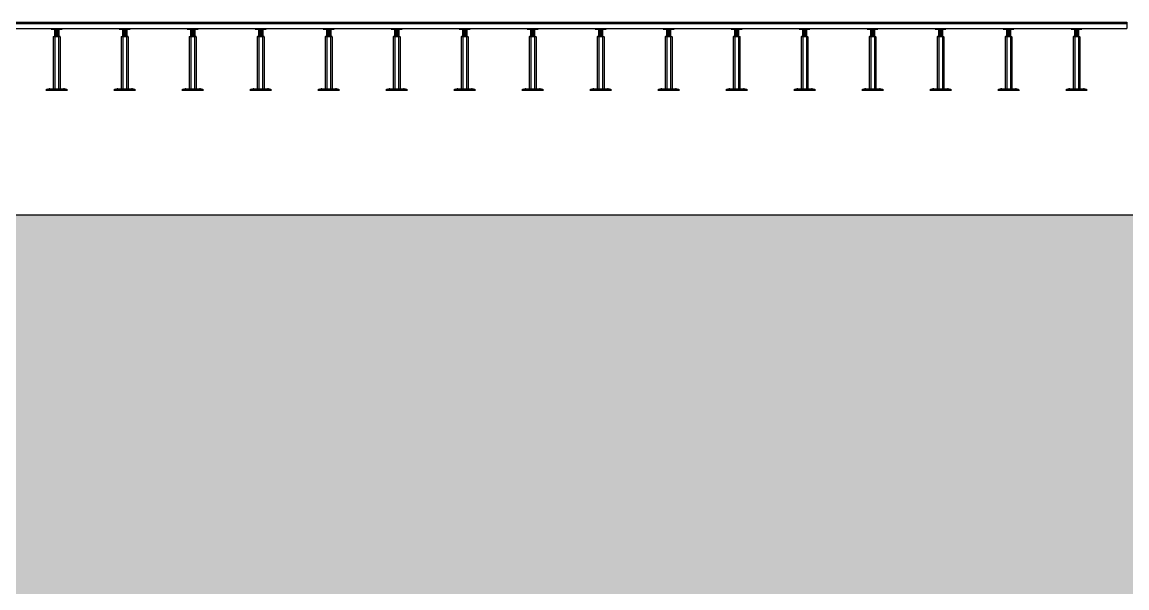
# Model space of a CAD drawing. Header units: millimetres. Extents: x 19868 to 801382, y -4805 to 85279.
# Drawn here: x 761326 to 765388, y 32849 to 34929 of the extents above; entities that cross this region are included whole.
import ezdxf

# ---------------------------------------------------------------- set-up
doc = ezdxf.new("R2010")
doc.units = ezdxf.units.MM
doc.header["$LTSCALE"] = 250
for name, color, linetype in [('A-ELE-4', 4, 'Continuous'), ('A-ELE-8', 8, 'Continuous'), ('A-버림CONC', 4, 'Continuous'), ('GES', 7, 'Continuous'), ('악세스 350', 7, 'Continuous'), ('지반', 254, 'Continuous')]:
    doc.layers.add(name, color=color, linetype=linetype)

# ---------------------------------------------------------------- blocks, each defined once
blk = doc.blocks.new('*U159')
at = {"layer": 'A-ELE-4'}
blk.add_line((-11, 0), (12389, 0), dxfattribs=at)
at = {"layer": 'A-ELE-8'}
for p, q in [((12389, 0), (12389, -23)), ((-11, -5), (12389, -5)), ((-11, -23), (12389, -23))]:
    blk.add_line(p, q, dxfattribs=at)
blk = doc.blocks.new('*U161')
at = {"layer": 'GES', "color": 8}
for p, q in [((8418.8, 224.5, 0), (8418.8, 227, 0)), ((8418.8, 227, 0), (8458.8, 227, 0)), ((8418.8, 224.5, 0), (8458.8, 224.5, 0)), ((8431.3, 224.5, 0), (8431.3, 214.7, 0)), ((8431.3, 221.1, 0), (8431.3, 197.2, 0)), ((8431.3, 219.1, 0), (8446.4, 219.1, 0)), ((8431.3, 219.1, 0), (8446.4, 219.1, 0)), ((8431.3, 214.1, 0), (8446.4, 214.1, 0)), ((8431.3, 214.1, 0), (8446.4, 214.1, 0)), ((8431.3, 209.1, 0), (8446.4, 209.1, 0)), ((8431.3, 209.1, 0), (8446.4, 209.1, 0)), ((8431.3, 204.1, 0), (8446.4, 204.1, 0)), ((8431.3, 204.1, 0), (8446.4, 204.1, 0)), ((8446.4, 224.5, 0), (8446.4, 214.7, 0)), ((8446.4, 221.1, 0), (8446.4, 197.2, 0)), ((8458.8, 224.5, 0), (8458.8, 227, 0)), ((8668.8, 224.5, 0), (8668.8, 227, 0)), ((8668.8, 227, 0), (8708.8, 227, 0)), ((8668.8, 224.5, 0), (8708.8, 224.5, 0)), ((8681.3, 224.5, 0), (8681.3, 214.7, 0)), ((8681.3, 221.1, 0), (8681.3, 197.2, 0)), ((8681.3, 219.1, 0), (8696.4, 219.1, 0)), ((8681.3, 219.1, 0), (8696.4, 219.1, 0)), ((8681.3, 214.1, 0), (8696.4, 214.1, 0)), ((8681.3, 214.1, 0), (8696.4, 214.1, 0)), ((8681.3, 209.1, 0), (8696.4, 209.1, 0)), ((8681.3, 209.1, 0), (8696.4, 209.1, 0)), ((8681.3, 204.1, 0), (8696.4, 204.1, 0)), ((8681.3, 204.1, 0), (8696.4, 204.1, 0)), ((8696.4, 224.5, 0), (8696.4, 214.7, 0)), ((8696.4, 221.1, 0), (8696.4, 197.2, 0)), ((8708.8, 224.5, 0), (8708.8, 227, 0)), ((8918.8, 224.5, 0), (8918.8, 227, 0)), ((8918.8, 227, 0), (8958.8, 227, 0)), ((8918.8, 224.5, 0), (8958.8, 224.5, 0)), ((8931.3, 224.5, 0), (8931.3, 214.7, 0)), ((8931.3, 221.1, 0), (8931.3, 197.2, 0)), ((8931.3, 219.1, 0), (8946.4, 219.1, 0)), ((8931.3, 219.1, 0), (8946.4, 219.1, 0)), ((8931.3, 214.1, 0), (8946.4, 214.1, 0)), ((8931.3, 214.1, 0), (8946.4, 214.1, 0)), ((8931.3, 209.1, 0), (8946.4, 209.1, 0)), ((8931.3, 209.1, 0), (8946.4, 209.1, 0)), ((8931.3, 204.1, 0), (8946.4, 204.1, 0)), ((8931.3, 204.1, 0), (8946.4, 204.1, 0)), ((8946.4, 224.5, 0), (8946.4, 214.7, 0)), ((8946.4, 221.1, 0), (8946.4, 197.2, 0)), ((8958.8, 224.5, 0), (8958.8, 227, 0)), ((9168.8, 224.5, 0), (9168.8, 227, 0)), ((9168.8, 227, 0), (9208.8, 227, 0)), ((9168.8, 224.5, 0), (9208.8, 224.5, 0)), ((9181.3, 224.5, 0), (9181.3, 214.7, 0)), ((9181.3, 221.1, 0), (9181.3, 197.2, 0)), ((9181.3, 219.1, 0), (9196.4, 219.1, 0)), ((9181.3, 219.1, 0), (9196.4, 219.1, 0)), ((9181.3, 214.1, 0), (9196.4, 214.1, 0)), ((9181.3, 214.1, 0), (9196.4, 214.1, 0)), ((9181.3, 209.1, 0), (9196.4, 209.1, 0)), ((9181.3, 209.1, 0), (9196.4, 209.1, 0)), ((9181.3, 204.1, 0), (9196.4, 204.1, 0)), ((9181.3, 204.1, 0), (9196.4, 204.1, 0)), ((9196.4, 224.5, 0), (9196.4, 214.7, 0)), ((9196.4, 221.1, 0), (9196.4, 197.2, 0)), ((9208.8, 224.5, 0), (9208.8, 227, 0)), ((9418.8, 224.5, 0), (9418.8, 227, 0)), ((9418.8, 227, 0), (9458.8, 227, 0)), ((9418.8, 224.5, 0), (9458.8, 224.5, 0)), ((9431.3, 224.5, 0), (9431.3, 214.7, 0)), ((9431.3, 221.1, 0), (9431.3, 197.2, 0)), ((9431.3, 219.1, 0), (9446.4, 219.1, 0)), ((9431.3, 219.1, 0), (9446.4, 219.1, 0)), ((9431.3, 214.1, 0), (9446.4, 214.1, 0)), ((9431.3, 214.1, 0), (9446.4, 214.1, 0)), ((9431.3, 209.1, 0), (9446.4, 209.1, 0)), ((9431.3, 209.1, 0), (9446.4, 209.1, 0)), ((9431.3, 204.1, 0), (9446.4, 204.1, 0)), ((9431.3, 204.1, 0), (9446.4, 204.1, 0)), ((9446.4, 224.5, 0), (9446.4, 214.7, 0)), ((9446.4, 221.1, 0), (9446.4, 197.2, 0)), ((9458.8, 224.5, 0), (9458.8, 227, 0)), ((9668.8, 224.5, 0), (9668.8, 227, 0)), ((9668.8, 227, 0), (9708.8, 227, 0)), ((9668.8, 224.5, 0), (9708.8, 224.5, 0)), ((9681.3, 224.5, 0), (9681.3, 214.7, 0)), ((9681.3, 221.1, 0), (9681.3, 197.2, 0)), ((9681.3, 219.1, 0), (9696.4, 219.1, 0)), ((9681.3, 219.1, 0), (9696.4, 219.1, 0)), ((9681.3, 214.1, 0), (9696.4, 214.1, 0)), ((9681.3, 214.1, 0), (9696.4, 214.1, 0)), ((9681.3, 209.1, 0), (9696.4, 209.1, 0)), ((9681.3, 209.1, 0), (9696.4, 209.1, 0)), ((9681.3, 204.1, 0), (9696.4, 204.1, 0)), ((9681.3, 204.1, 0), (9696.4, 204.1, 0)), ((9696.4, 224.5, 0), (9696.4, 214.7, 0)), ((9696.4, 221.1, 0), (9696.4, 197.2, 0)), ((9708.8, 224.5, 0), (9708.8, 227, 0)), ((9918.8, 224.5, 0), (9918.8, 227, 0)), ((9918.8, 227, 0), (9958.8, 227, 0)), ((9918.8, 224.5, 0), (9958.8, 224.5, 0)), ((9931.3, 224.5, 0), (9931.3, 214.7, 0)), ((9931.3, 221.1, 0), (9931.3, 197.2, 0)), ((9931.3, 219.1, 0), (9946.4, 219.1, 0)), ((9931.3, 219.1, 0), (9946.4, 219.1, 0)), ((9931.3, 214.1, 0), (9946.4, 214.1, 0)), ((9931.3, 214.1, 0), (9946.4, 214.1, 0)), ((9931.3, 209.1, 0), (9946.4, 209.1, 0)), ((9931.3, 209.1, 0), (9946.4, 209.1, 0)), ((9931.3, 204.1, 0), (9946.4, 204.1, 0)), ((9931.3, 204.1, 0), (9946.4, 204.1, 0)), ((9946.4, 224.5, 0), (9946.4, 214.7, 0)), ((9946.4, 221.1, 0), (9946.4, 197.2, 0)), ((9958.8, 224.5, 0), (9958.8, 227, 0)), ((10168.8, 224.5, 0), (10168.8, 227, 0)), ((10168.8, 227, 0), (10208.8, 227, 0)), ((10168.8, 224.5, 0), (10208.8, 224.5, 0)), ((10181.3, 224.5, 0), (10181.3, 214.7, 0)), ((10181.3, 221.1, 0), (10181.3, 197.2, 0)), ((10181.3, 219.1, 0), (10196.4, 219.1, 0)), ((10181.3, 219.1, 0), (10196.4, 219.1, 0)), ((10181.3, 214.1, 0), (10196.4, 214.1, 0)), ((10181.3, 214.1, 0), (10196.4, 214.1, 0)), ((10181.3, 209.1, 0), (10196.4, 209.1, 0)), ((10181.3, 209.1, 0), (10196.4, 209.1, 0)), ((10181.3, 204.1, 0), (10196.4, 204.1, 0)), ((10181.3, 204.1, 0), (10196.4, 204.1, 0)), ((10196.4, 224.5, 0), (10196.4, 214.7, 0)), ((10196.4, 221.1, 0), (10196.4, 197.2, 0)), ((10208.8, 224.5, 0), (10208.8, 227, 0)), ((10418.8, 224.5, 0), (10418.8, 227, 0)), ((10418.8, 227, 0), (10458.8, 227, 0)), ((10418.8, 224.5, 0), (10458.8, 224.5, 0)), ((10431.3, 224.5, 0), (10431.3, 214.7, 0)), ((10431.3, 221.1, 0), (10431.3, 197.2, 0)), ((10431.3, 219.1, 0), (10446.4, 219.1, 0)), ((10431.3, 219.1, 0), (10446.4, 219.1, 0)), ((10431.3, 214.1, 0), (10446.4, 214.1, 0)), ((10431.3, 214.1, 0), (10446.4, 214.1, 0)), ((10431.3, 209.1, 0), (10446.4, 209.1, 0)), ((10431.3, 209.1, 0), (10446.4, 209.1, 0)), ((10431.3, 204.1, 0), (10446.4, 204.1, 0)), ((10431.3, 204.1, 0), (10446.4, 204.1, 0)), ((10446.4, 224.5, 0), (10446.4, 214.7, 0)), ((10446.4, 221.1, 0), (10446.4, 197.2, 0)), ((10458.8, 224.5, 0), (10458.8, 227, 0)), ((10668.8, 224.5, 0), (10668.8, 227, 0)), ((10668.8, 227, 0), (10708.8, 227, 0)), ((10668.8, 224.5, 0), (10708.8, 224.5, 0)), ((10681.3, 224.5, 0), (10681.3, 214.7, 0)), ((10681.3, 221.1, 0), (10681.3, 197.2, 0)), ((10681.3, 219.1, 0), (10696.4, 219.1, 0)), ((10681.3, 219.1, 0), (10696.4, 219.1, 0)), ((10681.3, 214.1, 0), (10696.4, 214.1, 0)), ((10681.3, 214.1, 0), (10696.4, 214.1, 0)), ((10681.3, 209.1, 0), (10696.4, 209.1, 0)), ((10681.3, 209.1, 0), (10696.4, 209.1, 0)), ((10681.3, 204.1, 0), (10696.4, 204.1, 0)), ((10681.3, 204.1, 0), (10696.4, 204.1, 0)), ((10696.4, 224.5, 0), (10696.4, 214.7, 0)), ((10696.4, 221.1, 0), (10696.4, 197.2, 0)), ((10708.8, 224.5, 0), (10708.8, 227, 0)), ((10918.8, 224.5, 0), (10918.8, 227, 0)), ((10918.8, 227, 0), (10958.8, 227, 0)), ((10918.8, 224.5, 0), (10958.8, 224.5, 0)), ((10931.3, 224.5, 0), (10931.3, 214.7, 0)), ((10931.3, 221.1, 0), (10931.3, 197.2, 0)), ((10931.3, 219.1, 0), (10946.4, 219.1, 0)), ((10931.3, 219.1, 0), (10946.4, 219.1, 0)), ((10931.3, 214.1, 0), (10946.4, 214.1, 0)), ((10931.3, 214.1, 0), (10946.4, 214.1, 0)), ((10931.3, 209.1, 0), (10946.4, 209.1, 0)), ((10931.3, 209.1, 0), (10946.4, 209.1, 0)), ((10931.3, 204.1, 0), (10946.4, 204.1, 0)), ((10931.3, 204.1, 0), (10946.4, 204.1, 0)), ((10946.4, 224.5, 0), (10946.4, 214.7, 0)), ((10946.4, 221.1, 0), (10946.4, 197.2, 0)), ((10958.8, 224.5, 0), (10958.8, 227, 0)), ((11168.8, 224.5, 0), (11168.8, 227, 0)), ((11168.8, 227, 0), (11208.8, 227, 0)), ((11168.8, 224.5, 0), (11208.8, 224.5, 0)), ((11181.3, 224.5, 0), (11181.3, 214.7, 0)), ((11181.3, 221.1, 0), (11181.3, 197.2, 0)), ((11181.3, 219.1, 0), (11196.4, 219.1, 0)), ((11181.3, 219.1, 0), (11196.4, 219.1, 0)), ((11181.3, 214.1, 0), (11196.4, 214.1, 0)), ((11181.3, 214.1, 0), (11196.4, 214.1, 0)), ((11181.3, 209.1, 0), (11196.4, 209.1, 0)), ((11181.3, 209.1, 0), (11196.4, 209.1, 0)), ((11181.3, 204.1, 0), (11196.4, 204.1, 0)), ((11181.3, 204.1, 0), (11196.4, 204.1, 0)), ((11196.4, 224.5, 0), (11196.4, 214.7, 0)), ((11196.4, 221.1, 0), (11196.4, 197.2, 0)), ((11208.8, 224.5, 0), (11208.8, 227, 0)), ((11418.8, 224.5, 0), (11418.8, 227, 0)), ((11418.8, 227, 0), (11458.8, 227, 0)), ((11418.8, 224.5, 0), (11458.8, 224.5, 0)), ((11431.3, 224.5, 0), (11431.3, 214.7, 0)), ((11431.3, 221.1, 0), (11431.3, 197.2, 0)), ((11431.3, 219.1, 0), (11446.4, 219.1, 0)), ((11431.3, 219.1, 0), (11446.4, 219.1, 0)), ((11431.3, 214.1, 0), (11446.4, 214.1, 0)), ((11431.3, 214.1, 0), (11446.4, 214.1, 0)), ((11431.3, 209.1, 0), (11446.4, 209.1, 0)), ((11431.3, 209.1, 0), (11446.4, 209.1, 0)), ((11431.3, 204.1, 0), (11446.4, 204.1, 0)), ((11431.3, 204.1, 0), (11446.4, 204.1, 0)), ((11446.4, 224.5, 0), (11446.4, 214.7, 0)), ((11446.4, 221.1, 0), (11446.4, 197.2, 0)), ((11458.8, 224.5, 0), (11458.8, 227, 0)), ((11668.8, 224.5, 0), (11668.8, 227, 0)), ((11668.8, 227, 0), (11708.8, 227, 0)), ((11668.8, 224.5, 0), (11708.8, 224.5, 0)), ((11681.3, 224.5, 0), (11681.3, 214.7, 0)), ((11681.3, 221.1, 0), (11681.3, 197.2, 0)), ((11681.3, 219.1, 0), (11696.4, 219.1, 0)), ((11681.3, 219.1, 0), (11696.4, 219.1, 0)), ((11681.3, 214.1, 0), (11696.4, 214.1, 0)), ((11681.3, 214.1, 0), (11696.4, 214.1, 0)), ((11681.3, 209.1, 0), (11696.4, 209.1, 0)), ((11681.3, 209.1, 0), (11696.4, 209.1, 0)), ((11681.3, 204.1, 0), (11696.4, 204.1, 0)), ((11681.3, 204.1, 0), (11696.4, 204.1, 0)), ((11696.4, 224.5, 0), (11696.4, 214.7, 0)), ((11696.4, 221.1, 0), (11696.4, 197.2, 0)), ((11708.8, 224.5, 0), (11708.8, 227, 0)), ((11918.8, 224.5, 0), (11918.8, 227, 0)), ((11918.8, 227, 0), (11958.8, 227, 0)), ((11918.8, 224.5, 0), (11958.8, 224.5, 0)), ((11931.3, 224.5, 0), (11931.3, 214.7, 0)), ((11931.3, 221.1, 0), (11931.3, 197.2, 0)), ((11931.3, 219.1, 0), (11946.4, 219.1, 0)), ((11931.3, 219.1, 0), (11946.4, 219.1, 0)), ((11931.3, 214.1, 0), (11946.4, 214.1, 0)), ((11931.3, 214.1, 0), (11946.4, 214.1, 0)), ((11931.3, 209.1, 0), (11946.4, 209.1, 0)), ((11931.3, 209.1, 0), (11946.4, 209.1, 0)), ((11931.3, 204.1, 0), (11946.4, 204.1, 0)), ((11931.3, 204.1, 0), (11946.4, 204.1, 0)), ((11946.4, 224.5, 0), (11946.4, 214.7, 0)), ((11946.4, 221.1, 0), (11946.4, 197.2, 0)), ((11958.8, 224.5, 0), (11958.8, 227, 0)), ((12168.8, 224.5, 0), (12168.8, 227, 0)), ((12168.8, 227, 0), (12208.8, 227, 0)), ((12168.8, 224.5, 0), (12208.8, 224.5, 0)), ((12181.3, 224.5, 0), (12181.3, 214.7, 0)), ((12181.3, 221.1, 0), (12181.3, 197.2, 0)), ((12181.3, 219.1, 0), (12196.4, 219.1, 0)), ((12181.3, 219.1, 0), (12196.4, 219.1, 0)), ((12181.3, 214.1, 0), (12196.4, 214.1, 0)), ((12181.3, 214.1, 0), (12196.4, 214.1, 0)), ((12181.3, 209.1, 0), (12196.4, 209.1, 0)), ((12181.3, 209.1, 0), (12196.4, 209.1, 0)), ((12181.3, 204.1, 0), (12196.4, 204.1, 0)), ((12181.3, 204.1, 0), (12196.4, 204.1, 0)), ((12196.4, 224.5, 0), (12196.4, 214.7, 0)), ((12196.4, 221.1, 0), (12196.4, 197.2, 0)), ((12208.8, 224.5, 0), (12208.8, 227, 0)), ((8426.4, 196.4, 0), (8426.4, 5.6, 0)), ((8427.2, 197.2, 0), (8431.4, 197.2, 0)), ((8431.3, 199.1, 0), (8446.4, 199.1, 0)), ((8431.3, 199.1, 0), (8446.4, 199.1, 0)), ((8431.4, 197.2, 0), (8446.4, 197.2, 0)), ((8432.2, 196.4, 0), (8432.2, 5.6, 0)), ((8433.1, 197.2, 0), (8444.7, 197.2, 0)), ((8445.6, 196.4, 0), (8445.6, 5.6, 0)), ((8446.4, 197.2, 0), (8450.6, 197.2, 0)), ((8451.4, 196.4, 0), (8451.4, 5.6, 0)), ((8676.4, 196.4, 0), (8676.4, 5.6, 0)), ((8677.2, 197.2, 0), (8681.4, 197.2, 0)), ((8681.3, 199.1, 0), (8696.4, 199.1, 0)), ((8681.3, 199.1, 0), (8696.4, 199.1, 0)), ((8681.4, 197.2, 0), (8696.4, 197.2, 0)), ((8682.2, 196.4, 0), (8682.2, 5.6, 0)), ((8683.1, 197.2, 0), (8694.7, 197.2, 0)), ((8695.6, 196.4, 0), (8695.6, 5.6, 0)), ((8696.4, 197.2, 0), (8700.6, 197.2, 0)), ((8701.4, 196.4, 0), (8701.4, 5.6, 0)), ((8926.4, 196.4, 0), (8926.4, 5.6, 0)), ((8927.2, 197.2, 0), (8931.4, 197.2, 0)), ((8931.3, 199.1, 0), (8946.4, 199.1, 0)), ((8931.3, 199.1, 0), (8946.4, 199.1, 0)), ((8931.4, 197.2, 0), (8946.4, 197.2, 0)), ((8932.2, 196.4, 0), (8932.2, 5.6, 0)), ((8933.1, 197.2, 0), (8944.7, 197.2, 0)), ((8945.6, 196.4, 0), (8945.6, 5.6, 0)), ((8946.4, 197.2, 0), (8950.6, 197.2, 0)), ((8951.4, 196.4, 0), (8951.4, 5.6, 0)), ((9176.4, 196.4, 0), (9176.4, 5.6, 0)), ((9177.2, 197.2, 0), (9181.4, 197.2, 0)), ((9181.3, 199.1, 0), (9196.4, 199.1, 0)), ((9181.3, 199.1, 0), (9196.4, 199.1, 0)), ((9181.4, 197.2, 0), (9196.4, 197.2, 0)), ((9182.2, 196.4, 0), (9182.2, 5.6, 0)), ((9183.1, 197.2, 0), (9194.7, 197.2, 0)), ((9195.6, 196.4, 0), (9195.6, 5.6, 0)), ((9196.4, 197.2, 0), (9200.6, 197.2, 0)), ((9201.4, 196.4, 0), (9201.4, 5.6, 0)), ((9426.4, 196.4, 0), (9426.4, 5.6, 0)), ((9427.2, 197.2, 0), (9431.4, 197.2, 0)), ((9431.3, 199.1, 0), (9446.4, 199.1, 0)), ((9431.3, 199.1, 0), (9446.4, 199.1, 0)), ((9431.4, 197.2, 0), (9446.4, 197.2, 0)), ((9432.2, 196.4, 0), (9432.2, 5.6, 0)), ((9433.1, 197.2, 0), (9444.7, 197.2, 0)), ((9445.6, 196.4, 0), (9445.6, 5.6, 0)), ((9446.4, 197.2, 0), (9450.6, 197.2, 0)), ((9451.4, 196.4, 0), (9451.4, 5.6, 0)), ((9676.4, 196.4, 0), (9676.4, 5.6, 0)), ((9677.2, 197.2, 0), (9681.4, 197.2, 0)), ((9681.3, 199.1, 0), (9696.4, 199.1, 0)), ((9681.3, 199.1, 0), (9696.4, 199.1, 0)), ((9681.4, 197.2, 0), (9696.4, 197.2, 0)), ((9682.2, 196.4, 0), (9682.2, 5.6, 0)), ((9683.1, 197.2, 0), (9694.7, 197.2, 0)), ((9695.6, 196.4, 0), (9695.6, 5.6, 0)), ((9696.4, 197.2, 0), (9700.6, 197.2, 0)), ((9701.4, 196.4, 0), (9701.4, 5.6, 0)), ((9926.4, 196.4, 0), (9926.4, 5.6, 0)), ((9927.2, 197.2, 0), (9931.4, 197.2, 0)), ((9931.3, 199.1, 0), (9946.4, 199.1, 0)), ((9931.3, 199.1, 0), (9946.4, 199.1, 0)), ((9931.4, 197.2, 0), (9946.4, 197.2, 0)), ((9932.2, 196.4, 0), (9932.2, 5.6, 0)), ((9933.1, 197.2, 0), (9944.7, 197.2, 0)), ((9945.6, 196.4, 0), (9945.6, 5.6, 0)), ((9946.4, 197.2, 0), (9950.6, 197.2, 0)), ((9951.4, 196.4, 0), (9951.4, 5.6, 0)), ((10176.4, 196.4, 0), (10176.4, 5.6, 0)), ((10177.2, 197.2, 0), (10181.4, 197.2, 0)), ((10181.3, 199.1, 0), (10196.4, 199.1, 0)), ((10181.3, 199.1, 0), (10196.4, 199.1, 0)), ((10181.4, 197.2, 0), (10196.4, 197.2, 0)), ((10182.2, 196.4, 0), (10182.2, 5.6, 0)), ((10183.1, 197.2, 0), (10194.7, 197.2, 0)), ((10195.6, 196.4, 0), (10195.6, 5.6, 0)), ((10196.4, 197.2, 0), (10200.6, 197.2, 0)), ((10201.4, 196.4, 0), (10201.4, 5.6, 0)), ((10426.4, 196.4, 0), (10426.4, 5.6, 0)), ((10427.2, 197.2, 0), (10431.4, 197.2, 0)), ((10431.3, 199.1, 0), (10446.4, 199.1, 0)), ((10431.3, 199.1, 0), (10446.4, 199.1, 0)), ((10431.4, 197.2, 0), (10446.4, 197.2, 0)), ((10432.2, 196.4, 0), (10432.2, 5.6, 0)), ((10433.1, 197.2, 0), (10444.7, 197.2, 0)), ((10445.6, 196.4, 0), (10445.6, 5.6, 0)), ((10446.4, 197.2, 0), (10450.6, 197.2, 0)), ((10451.4, 196.4, 0), (10451.4, 5.6, 0)), ((10676.4, 196.4, 0), (10676.4, 5.6, 0)), ((10677.2, 197.2, 0), (10681.4, 197.2, 0)), ((10681.3, 199.1, 0), (10696.4, 199.1, 0)), ((10681.3, 199.1, 0), (10696.4, 199.1, 0)), ((10681.4, 197.2, 0), (10696.4, 197.2, 0)), ((10682.2, 196.4, 0), (10682.2, 5.6, 0)), ((10683.1, 197.2, 0), (10694.7, 197.2, 0)), ((10695.6, 196.4, 0), (10695.6, 5.6, 0)), ((10696.4, 197.2, 0), (10700.6, 197.2, 0)), ((10701.4, 196.4, 0), (10701.4, 5.6, 0)), ((10926.4, 196.4, 0), (10926.4, 5.6, 0)), ((10927.2, 197.2, 0), (10931.4, 197.2, 0)), ((10931.3, 199.1, 0), (10946.4, 199.1, 0)), ((10931.3, 199.1, 0), (10946.4, 199.1, 0)), ((10931.4, 197.2, 0), (10946.4, 197.2, 0)), ((10932.2, 196.4, 0), (10932.2, 5.6, 0)), ((10933.1, 197.2, 0), (10944.7, 197.2, 0)), ((10945.6, 196.4, 0), (10945.6, 5.6, 0)), ((10946.4, 197.2, 0), (10950.6, 197.2, 0)), ((10951.4, 196.4, 0), (10951.4, 5.6, 0)), ((11176.4, 196.4, 0), (11176.4, 5.6, 0)), ((11177.2, 197.2, 0), (11181.4, 197.2, 0)), ((11181.3, 199.1, 0), (11196.4, 199.1, 0)), ((11181.3, 199.1, 0), (11196.4, 199.1, 0)), ((11181.4, 197.2, 0), (11196.4, 197.2, 0)), ((11182.2, 196.4, 0), (11182.2, 5.6, 0)), ((11183.1, 197.2, 0), (11194.7, 197.2, 0)), ((11195.6, 196.4, 0), (11195.6, 5.6, 0)), ((11196.4, 197.2, 0), (11200.6, 197.2, 0)), ((11201.4, 196.4, 0), (11201.4, 5.6, 0)), ((11426.4, 196.4, 0), (11426.4, 5.6, 0)), ((11427.2, 197.2, 0), (11431.4, 197.2, 0)), ((11431.3, 199.1, 0), (11446.4, 199.1, 0)), ((11431.3, 199.1, 0), (11446.4, 199.1, 0)), ((11431.4, 197.2, 0), (11446.4, 197.2, 0)), ((11432.2, 196.4, 0), (11432.2, 5.6, 0)), ((11433.1, 197.2, 0), (11444.7, 197.2, 0)), ((11445.6, 196.4, 0), (11445.6, 5.6, 0)), ((11446.4, 197.2, 0), (11450.6, 197.2, 0)), ((11451.4, 196.4, 0), (11451.4, 5.6, 0)), ((11676.4, 196.4, 0), (11676.4, 5.6, 0)), ((11677.2, 197.2, 0), (11681.4, 197.2, 0)), ((11681.3, 199.1, 0), (11696.4, 199.1, 0)), ((11681.3, 199.1, 0), (11696.4, 199.1, 0)), ((11681.4, 197.2, 0), (11696.4, 197.2, 0)), ((11682.2, 196.4, 0), (11682.2, 5.6, 0)), ((11683.1, 197.2, 0), (11694.7, 197.2, 0)), ((11695.6, 196.4, 0), (11695.6, 5.6, 0)), ((11696.4, 197.2, 0), (11700.6, 197.2, 0)), ((11701.4, 196.4, 0), (11701.4, 5.6, 0)), ((11926.4, 196.4, 0), (11926.4, 5.6, 0)), ((11927.2, 197.2, 0), (11931.4, 197.2, 0)), ((11931.3, 199.1, 0), (11946.4, 199.1, 0)), ((11931.3, 199.1, 0), (11946.4, 199.1, 0)), ((11931.4, 197.2, 0), (11946.4, 197.2, 0)), ((11932.2, 196.4, 0), (11932.2, 5.6, 0)), ((11933.1, 197.2, 0), (11944.7, 197.2, 0)), ((11945.6, 196.4, 0), (11945.6, 5.6, 0)), ((11946.4, 197.2, 0), (11950.6, 197.2, 0)), ((11951.4, 196.4, 0), (11951.4, 5.6, 0)), ((12176.4, 196.4, 0), (12176.4, 5.6, 0)), ((12177.2, 197.2, 0), (12181.4, 197.2, 0)), ((12181.3, 199.1, 0), (12196.4, 199.1, 0)), ((12181.3, 199.1, 0), (12196.4, 199.1, 0)), ((12181.4, 197.2, 0), (12196.4, 197.2, 0)), ((12182.2, 196.4, 0), (12182.2, 5.6, 0)), ((12183.1, 197.2, 0), (12194.7, 197.2, 0)), ((12195.6, 196.4, 0), (12195.6, 5.6, 0)), ((12196.4, 197.2, 0), (12200.6, 197.2, 0)), ((12201.4, 196.4, 0), (12201.4, 5.6, 0)), ((8399.2, 0), (8478.6, 0, 0)), ((8405.6, 2.9), (8472.2, 2.9)), ((8414.1, 5.2), (8464.1, 5.2)), ((8427.2, 4.7, 0), (8431.4, 4.7, 0)), ((8430.6, 4.7, 0), (8430.6, 5.2)), ((8431.4, 4.7, 0), (8446.4, 4.7, 0)), ((8433.1, 4.7, 0), (8444.7, 4.7, 0)), ((8446.4, 4.7, 0), (8450.6, 4.7, 0)), ((8447.2, 4.7, 0), (8447.2, 5.2)), ((8649.2, 0), (8728.6, 0, 0)), ((8655.6, 2.9), (8722.2, 2.9)), ((8664.1, 5.2), (8714.1, 5.2)), ((8677.2, 4.7, 0), (8681.4, 4.7, 0)), ((8680.6, 4.7, 0), (8680.6, 5.2)), ((8681.4, 4.7, 0), (8696.4, 4.7, 0)), ((8683.1, 4.7, 0), (8694.7, 4.7, 0)), ((8696.4, 4.7, 0), (8700.6, 4.7, 0)), ((8697.2, 4.7, 0), (8697.2, 5.2)), ((8899.2, 0), (8978.6, 0, 0)), ((8905.6, 2.9), (8972.2, 2.9)), ((8914.1, 5.2), (8964.1, 5.2)), ((8927.2, 4.7, 0), (8931.4, 4.7, 0)), ((8930.6, 4.7, 0), (8930.6, 5.2)), ((8931.4, 4.7, 0), (8946.4, 4.7, 0)), ((8933.1, 4.7, 0), (8944.7, 4.7, 0)), ((8946.4, 4.7, 0), (8950.6, 4.7, 0)), ((8947.2, 4.7, 0), (8947.2, 5.2)), ((9149.2, 0), (9228.6, 0, 0)), ((9155.6, 2.9), (9222.2, 2.9)), ((9164.1, 5.2), (9214.1, 5.2)), ((9177.2, 4.7, 0), (9181.4, 4.7, 0)), ((9180.6, 4.7, 0), (9180.6, 5.2)), ((9181.4, 4.7, 0), (9196.4, 4.7, 0)), ((9183.1, 4.7, 0), (9194.7, 4.7, 0)), ((9196.4, 4.7, 0), (9200.6, 4.7, 0)), ((9197.2, 4.7, 0), (9197.2, 5.2)), ((9399.2, 0), (9478.6, 0, 0)), ((9405.6, 2.9), (9472.2, 2.9)), ((9414.1, 5.2), (9464.1, 5.2)), ((9427.2, 4.7, 0), (9431.4, 4.7, 0)), ((9430.6, 4.7, 0), (9430.6, 5.2)), ((9431.4, 4.7, 0), (9446.4, 4.7, 0)), ((9433.1, 4.7, 0), (9444.7, 4.7, 0)), ((9446.4, 4.7, 0), (9450.6, 4.7, 0)), ((9447.2, 4.7, 0), (9447.2, 5.2)), ((9649.2, 0), (9728.6, 0, 0)), ((9655.6, 2.9), (9722.2, 2.9)), ((9664.1, 5.2), (9714.1, 5.2)), ((9677.2, 4.7, 0), (9681.4, 4.7, 0)), ((9680.6, 4.7, 0), (9680.6, 5.2)), ((9681.4, 4.7, 0), (9696.4, 4.7, 0)), ((9683.1, 4.7, 0), (9694.7, 4.7, 0)), ((9696.4, 4.7, 0), (9700.6, 4.7, 0)), ((9697.2, 4.7, 0), (9697.2, 5.2)), ((9899.2, 0), (9978.6, 0, 0)), ((9905.6, 2.9), (9972.2, 2.9)), ((9914.1, 5.2), (9964.1, 5.2)), ((9927.2, 4.7, 0), (9931.4, 4.7, 0)), ((9930.6, 4.7, 0), (9930.6, 5.2)), ((9931.4, 4.7, 0), (9946.4, 4.7, 0)), ((9933.1, 4.7, 0), (9944.7, 4.7, 0)), ((9946.4, 4.7, 0), (9950.6, 4.7, 0)), ((9947.2, 4.7, 0), (9947.2, 5.2)), ((10149.2, 0), (10228.6, 0, 0)), ((10155.6, 2.9), (10222.2, 2.9)), ((10164.1, 5.2), (10214.1, 5.2)), ((10177.2, 4.7, 0), (10181.4, 4.7, 0)), ((10180.6, 4.7, 0), (10180.6, 5.2)), ((10181.4, 4.7, 0), (10196.4, 4.7, 0)), ((10183.1, 4.7, 0), (10194.7, 4.7, 0)), ((10196.4, 4.7, 0), (10200.6, 4.7, 0)), ((10197.2, 4.7, 0), (10197.2, 5.2)), ((10399.2, 0), (10478.6, 0, 0)), ((10405.6, 2.9), (10472.2, 2.9)), ((10414.1, 5.2), (10464.1, 5.2)), ((10427.2, 4.7, 0), (10431.4, 4.7, 0)), ((10430.6, 4.7, 0), (10430.6, 5.2)), ((10431.4, 4.7, 0), (10446.4, 4.7, 0)), ((10433.1, 4.7, 0), (10444.7, 4.7, 0)), ((10446.4, 4.7, 0), (10450.6, 4.7, 0)), ((10447.2, 4.7, 0), (10447.2, 5.2)), ((10649.2, 0), (10728.6, 0, 0)), ((10655.6, 2.9), (10722.2, 2.9)), ((10664.1, 5.2), (10714.1, 5.2)), ((10677.2, 4.7, 0), (10681.4, 4.7, 0)), ((10680.6, 4.7, 0), (10680.6, 5.2)), ((10681.4, 4.7, 0), (10696.4, 4.7, 0)), ((10683.1, 4.7, 0), (10694.7, 4.7, 0)), ((10696.4, 4.7, 0), (10700.6, 4.7, 0)), ((10697.2, 4.7, 0), (10697.2, 5.2)), ((10899.2, 0), (10978.6, 0, 0)), ((10905.6, 2.9), (10972.2, 2.9)), ((10914.1, 5.2), (10964.1, 5.2)), ((10927.2, 4.7, 0), (10931.4, 4.7, 0)), ((10930.6, 4.7, 0), (10930.6, 5.2)), ((10931.4, 4.7, 0), (10946.4, 4.7, 0)), ((10933.1, 4.7, 0), (10944.7, 4.7, 0)), ((10946.4, 4.7, 0), (10950.6, 4.7, 0)), ((10947.2, 4.7, 0), (10947.2, 5.2)), ((11149.2, 0), (11228.6, 0, 0)), ((11155.6, 2.9), (11222.2, 2.9)), ((11164.1, 5.2), (11214.1, 5.2)), ((11177.2, 4.7, 0), (11181.4, 4.7, 0)), ((11180.6, 4.7, 0), (11180.6, 5.2)), ((11181.4, 4.7, 0), (11196.4, 4.7, 0)), ((11183.1, 4.7, 0), (11194.7, 4.7, 0)), ((11196.4, 4.7, 0), (11200.6, 4.7, 0)), ((11197.2, 4.7, 0), (11197.2, 5.2)), ((11399.2, 0), (11478.6, 0, 0)), ((11405.6, 2.9), (11472.2, 2.9)), ((11414.1, 5.2), (11464.1, 5.2)), ((11427.2, 4.7, 0), (11431.4, 4.7, 0)), ((11430.6, 4.7, 0), (11430.6, 5.2)), ((11431.4, 4.7, 0), (11446.4, 4.7, 0)), ((11433.1, 4.7, 0), (11444.7, 4.7, 0)), ((11446.4, 4.7, 0), (11450.6, 4.7, 0)), ((11447.2, 4.7, 0), (11447.2, 5.2)), ((11649.2, 0), (11728.6, 0, 0)), ((11655.6, 2.9), (11722.2, 2.9)), ((11664.1, 5.2), (11714.1, 5.2)), ((11677.2, 4.7, 0), (11681.4, 4.7, 0)), ((11680.6, 4.7, 0), (11680.6, 5.2)), ((11681.4, 4.7, 0), (11696.4, 4.7, 0)), ((11683.1, 4.7, 0), (11694.7, 4.7, 0)), ((11696.4, 4.7, 0), (11700.6, 4.7, 0)), ((11697.2, 4.7, 0), (11697.2, 5.2)), ((11899.2, 0), (11978.6, 0, 0)), ((11905.6, 2.9), (11972.2, 2.9)), ((11914.1, 5.2), (11964.1, 5.2)), ((11927.2, 4.7, 0), (11931.4, 4.7, 0)), ((11930.6, 4.7, 0), (11930.6, 5.2)), ((11931.4, 4.7, 0), (11946.4, 4.7, 0)), ((11933.1, 4.7, 0), (11944.7, 4.7, 0)), ((11946.4, 4.7, 0), (11950.6, 4.7, 0)), ((11947.2, 4.7, 0), (11947.2, 5.2)), ((12149.2, 0), (12228.6, 0, 0)), ((12155.6, 2.9), (12222.2, 2.9)), ((12164.1, 5.2), (12214.1, 5.2)), ((12177.2, 4.7, 0), (12181.4, 4.7, 0)), ((12180.6, 4.7, 0), (12180.6, 5.2)), ((12181.4, 4.7, 0), (12196.4, 4.7, 0)), ((12183.1, 4.7, 0), (12194.7, 4.7, 0)), ((12196.4, 4.7, 0), (12200.6, 4.7, 0)), ((12197.2, 4.7, 0), (12197.2, 5.2))]:
    blk.add_line(p, q, dxfattribs=at)
for centre, radius, start, end in [((8427.2, 196.4, 0), 0.833, 90, 180), ((8431.4, 196.4, 0), 0.833, 0, 90), ((8433.1, 196.4, 0), 0.833, 90, 180), ((8444.7, 196.4, 0), 0.833, 0, 90), ((8446.4, 196.4, 0), 0.833, 90, 180), ((8450.6, 196.4, 0), 0.833, 0, 90), ((8677.2, 196.4, 0), 0.833, 90, 180), ((8681.4, 196.4, 0), 0.833, 0, 90), ((8683.1, 196.4, 0), 0.833, 90, 180), ((8694.7, 196.4, 0), 0.833, 0, 90), ((8696.4, 196.4, 0), 0.833, 90, 180), ((8700.6, 196.4, 0), 0.833, 0, 90), ((8927.2, 196.4, 0), 0.833, 90, 180), ((8931.4, 196.4, 0), 0.833, 0, 90), ((8933.1, 196.4, 0), 0.833, 90, 180), ((8944.7, 196.4, 0), 0.833, 0, 90), ((8946.4, 196.4, 0), 0.833, 90, 180), ((8950.6, 196.4, 0), 0.833, 0, 90), ((9177.2, 196.4, 0), 0.833, 90, 180), ((9181.4, 196.4, 0), 0.833, 0, 90), ((9183.1, 196.4, 0), 0.833, 90, 180), ((9194.7, 196.4, 0), 0.833, 0, 90), ((9196.4, 196.4, 0), 0.833, 90, 180), ((9200.6, 196.4, 0), 0.833, 0, 90), ((9427.2, 196.4, 0), 0.833, 90, 180), ((9431.4, 196.4, 0), 0.833, 0, 90), ((9433.1, 196.4, 0), 0.833, 90, 180), ((9444.7, 196.4, 0), 0.833, 0, 90), ((9446.4, 196.4, 0), 0.833, 90, 180), ((9450.6, 196.4, 0), 0.833, 0, 90), ((9677.2, 196.4, 0), 0.833, 90, 180), ((9681.4, 196.4, 0), 0.833, 0, 90), ((9683.1, 196.4, 0), 0.833, 90, 180), ((9694.7, 196.4, 0), 0.833, 0, 90), ((9696.4, 196.4, 0), 0.833, 90, 180), ((9700.6, 196.4, 0), 0.833, 0, 90), ((9927.2, 196.4, 0), 0.833, 90, 180), ((9931.4, 196.4, 0), 0.833, 0, 90), ((9933.1, 196.4, 0), 0.833, 90, 180), ((9944.7, 196.4, 0), 0.833, 0, 90), ((9946.4, 196.4, 0), 0.833, 90, 180), ((9950.6, 196.4, 0), 0.833, 0, 90), ((10177.2, 196.4, 0), 0.833, 90, 180), ((10181.4, 196.4, 0), 0.833, 0, 90), ((10183.1, 196.4, 0), 0.833, 90, 180), ((10194.7, 196.4, 0), 0.833, 0, 90), ((10196.4, 196.4, 0), 0.833, 90, 180), ((10200.6, 196.4, 0), 0.833, 0, 90), ((10427.2, 196.4, 0), 0.833, 90, 180), ((10431.4, 196.4, 0), 0.833, 0, 90), ((10433.1, 196.4, 0), 0.833, 90, 180), ((10444.7, 196.4, 0), 0.833, 0, 90), ((10446.4, 196.4, 0), 0.833, 90, 180), ((10450.6, 196.4, 0), 0.833, 0, 90), ((10677.2, 196.4, 0), 0.833, 90, 180), ((10681.4, 196.4, 0), 0.833, 0, 90), ((10683.1, 196.4, 0), 0.833, 90, 180), ((10694.7, 196.4, 0), 0.833, 0, 90), ((10696.4, 196.4, 0), 0.833, 90, 180), ((10700.6, 196.4, 0), 0.833, 0, 90), ((10927.2, 196.4, 0), 0.833, 90, 180), ((10931.4, 196.4, 0), 0.833, 0, 90), ((10933.1, 196.4, 0), 0.833, 90, 180), ((10944.7, 196.4, 0), 0.833, 0, 90), ((10946.4, 196.4, 0), 0.833, 90, 180), ((10950.6, 196.4, 0), 0.833, 0, 90), ((11177.2, 196.4, 0), 0.833, 90, 180), ((11181.4, 196.4, 0), 0.833, 0, 90), ((11183.1, 196.4, 0), 0.833, 90, 180), ((11194.7, 196.4, 0), 0.833, 0, 90), ((11196.4, 196.4, 0), 0.833, 90, 180), ((11200.6, 196.4, 0), 0.833, 0, 90), ((11427.2, 196.4, 0), 0.833, 90, 180), ((11431.4, 196.4, 0), 0.833, 0, 90), ((11433.1, 196.4, 0), 0.833, 90, 180), ((11444.7, 196.4, 0), 0.833, 0, 90), ((11446.4, 196.4, 0), 0.833, 90, 180), ((11450.6, 196.4, 0), 0.833, 0, 90), ((11677.2, 196.4, 0), 0.833, 90, 180), ((11681.4, 196.4, 0), 0.833, 0, 90), ((11683.1, 196.4, 0), 0.833, 90, 180), ((11694.7, 196.4, 0), 0.833, 0, 90), ((11696.4, 196.4, 0), 0.833, 90, 180), ((11700.6, 196.4, 0), 0.833, 0, 90), ((11927.2, 196.4, 0), 0.833, 90, 180), ((11931.4, 196.4, 0), 0.833, 0, 90), ((11933.1, 196.4, 0), 0.833, 90, 180), ((11944.7, 196.4, 0), 0.833, 0, 90), ((11946.4, 196.4, 0), 0.833, 90, 180), ((11950.6, 196.4, 0), 0.833, 0, 90), ((12177.2, 196.4, 0), 0.833, 90, 180), ((12181.4, 196.4, 0), 0.833, 0, 90), ((12183.1, 196.4, 0), 0.833, 90, 180), ((12194.7, 196.4, 0), 0.833, 0, 90), ((12196.4, 196.4, 0), 0.833, 90, 180), ((12200.6, 196.4, 0), 0.833, 0, 90), ((8405.6, -5.4), 8.33, 90, 139.756), ((8414.1, -3.2), 8.33, 90, 132.9054), ((8427.2, 5.6, 0), 0.833, 180, 270), ((8431.4, 5.6, 0), 0.833, 270, 0), ((8433.1, 5.6, 0), 0.833, 180, 270), ((8444.7, 5.6, 0), 0.833, 270, 0), ((8446.4, 5.6, 0), 0.833, 180, 270), ((8450.6, 5.6, 0), 0.833, 270, 0), ((8464.1, -3.2), 8.33, 47.0946, 90), ((8472.2, -5.4), 8.33, 40.244, 90), ((8655.6, -5.4), 8.33, 90, 139.756), ((8664.1, -3.2), 8.33, 90, 132.9054), ((8677.2, 5.6, 0), 0.833, 180, 270), ((8681.4, 5.6, 0), 0.833, 270, 0), ((8683.1, 5.6, 0), 0.833, 180, 270), ((8694.7, 5.6, 0), 0.833, 270, 0), ((8696.4, 5.6, 0), 0.833, 180, 270), ((8700.6, 5.6, 0), 0.833, 270, 0), ((8714.1, -3.2), 8.33, 47.0946, 90), ((8722.2, -5.4), 8.33, 40.244, 90), ((8905.6, -5.4), 8.33, 90, 139.756), ((8914.1, -3.2), 8.33, 90, 132.9054), ((8927.2, 5.6, 0), 0.833, 180, 270), ((8931.4, 5.6, 0), 0.833, 270, 0), ((8933.1, 5.6, 0), 0.833, 180, 270), ((8944.7, 5.6, 0), 0.833, 270, 0), ((8946.4, 5.6, 0), 0.833, 180, 270), ((8950.6, 5.6, 0), 0.833, 270, 0), ((8964.1, -3.2), 8.33, 47.0946, 90), ((8972.2, -5.4), 8.33, 40.244, 90), ((9155.6, -5.4), 8.33, 90, 139.756), ((9164.1, -3.2), 8.33, 90, 132.9054), ((9177.2, 5.6, 0), 0.833, 180, 270), ((9181.4, 5.6, 0), 0.833, 270, 0), ((9183.1, 5.6, 0), 0.833, 180, 270), ((9194.7, 5.6, 0), 0.833, 270, 0), ((9196.4, 5.6, 0), 0.833, 180, 270), ((9200.6, 5.6, 0), 0.833, 270, 0), ((9214.1, -3.2), 8.33, 47.0946, 90), ((9222.2, -5.4), 8.33, 40.244, 90), ((9405.6, -5.4), 8.33, 90, 139.756), ((9414.1, -3.2), 8.33, 90, 132.9054), ((9427.2, 5.6, 0), 0.833, 180, 270), ((9431.4, 5.6, 0), 0.833, 270, 0), ((9433.1, 5.6, 0), 0.833, 180, 270), ((9444.7, 5.6, 0), 0.833, 270, 0), ((9446.4, 5.6, 0), 0.833, 180, 270), ((9450.6, 5.6, 0), 0.833, 270, 0), ((9464.1, -3.2), 8.33, 47.0946, 90), ((9472.2, -5.4), 8.33, 40.244, 90), ((9655.6, -5.4), 8.33, 90, 139.756), ((9664.1, -3.2), 8.33, 90, 132.9054), ((9677.2, 5.6, 0), 0.833, 180, 270), ((9681.4, 5.6, 0), 0.833, 270, 0), ((9683.1, 5.6, 0), 0.833, 180, 270), ((9694.7, 5.6, 0), 0.833, 270, 0), ((9696.4, 5.6, 0), 0.833, 180, 270), ((9700.6, 5.6, 0), 0.833, 270, 0), ((9714.1, -3.2), 8.33, 47.0946, 90), ((9722.2, -5.4), 8.33, 40.244, 90), ((9905.6, -5.4), 8.33, 90, 139.756), ((9914.1, -3.2), 8.33, 90, 132.9054), ((9927.2, 5.6, 0), 0.833, 180, 270), ((9931.4, 5.6, 0), 0.833, 270, 0), ((9933.1, 5.6, 0), 0.833, 180, 270), ((9944.7, 5.6, 0), 0.833, 270, 0), ((9946.4, 5.6, 0), 0.833, 180, 270), ((9950.6, 5.6, 0), 0.833, 270, 0), ((9964.1, -3.2), 8.33, 47.0946, 90), ((9972.2, -5.4), 8.33, 40.244, 90), ((10155.6, -5.4), 8.33, 90, 139.756), ((10164.1, -3.2), 8.33, 90, 132.9054), ((10177.2, 5.6, 0), 0.833, 180, 270), ((10181.4, 5.6, 0), 0.833, 270, 0), ((10183.1, 5.6, 0), 0.833, 180, 270), ((10194.7, 5.6, 0), 0.833, 270, 0), ((10196.4, 5.6, 0), 0.833, 180, 270), ((10200.6, 5.6, 0), 0.833, 270, 0), ((10214.1, -3.2), 8.33, 47.0946, 90), ((10222.2, -5.4), 8.33, 40.244, 90), ((10405.6, -5.4), 8.33, 90, 139.756), ((10414.1, -3.2), 8.33, 90, 132.9054), ((10427.2, 5.6, 0), 0.833, 180, 270), ((10431.4, 5.6, 0), 0.833, 270, 0), ((10433.1, 5.6, 0), 0.833, 180, 270), ((10444.7, 5.6, 0), 0.833, 270, 0), ((10446.4, 5.6, 0), 0.833, 180, 270), ((10450.6, 5.6, 0), 0.833, 270, 0), ((10464.1, -3.2), 8.33, 47.0946, 90), ((10472.2, -5.4), 8.33, 40.244, 90), ((10655.6, -5.4), 8.33, 90, 139.756), ((10664.1, -3.2), 8.33, 90, 132.9054), ((10677.2, 5.6, 0), 0.833, 180, 270), ((10681.4, 5.6, 0), 0.833, 270, 0), ((10683.1, 5.6, 0), 0.833, 180, 270), ((10694.7, 5.6, 0), 0.833, 270, 0), ((10696.4, 5.6, 0), 0.833, 180, 270), ((10700.6, 5.6, 0), 0.833, 270, 0), ((10714.1, -3.2), 8.33, 47.0946, 90), ((10722.2, -5.4), 8.33, 40.244, 90), ((10905.6, -5.4), 8.33, 90, 139.756), ((10914.1, -3.2), 8.33, 90, 132.9054), ((10927.2, 5.6, 0), 0.833, 180, 270), ((10931.4, 5.6, 0), 0.833, 270, 0), ((10933.1, 5.6, 0), 0.833, 180, 270), ((10944.7, 5.6, 0), 0.833, 270, 0), ((10946.4, 5.6, 0), 0.833, 180, 270), ((10950.6, 5.6, 0), 0.833, 270, 0), ((10964.1, -3.2), 8.33, 47.0946, 90), ((10972.2, -5.4), 8.33, 40.244, 90), ((11155.6, -5.4), 8.33, 90, 139.756), ((11164.1, -3.2), 8.33, 90, 132.9054), ((11177.2, 5.6, 0), 0.833, 180, 270), ((11181.4, 5.6, 0), 0.833, 270, 0), ((11183.1, 5.6, 0), 0.833, 180, 270), ((11194.7, 5.6, 0), 0.833, 270, 0), ((11196.4, 5.6, 0), 0.833, 180, 270), ((11200.6, 5.6, 0), 0.833, 270, 0), ((11214.1, -3.2), 8.33, 47.0946, 90), ((11222.2, -5.4), 8.33, 40.244, 90), ((11405.6, -5.4), 8.33, 90, 139.756), ((11414.1, -3.2), 8.33, 90, 132.9054), ((11427.2, 5.6, 0), 0.833, 180, 270), ((11431.4, 5.6, 0), 0.833, 270, 0), ((11433.1, 5.6, 0), 0.833, 180, 270), ((11444.7, 5.6, 0), 0.833, 270, 0), ((11446.4, 5.6, 0), 0.833, 180, 270), ((11450.6, 5.6, 0), 0.833, 270, 0), ((11464.1, -3.2), 8.33, 47.0946, 90), ((11472.2, -5.4), 8.33, 40.244, 90), ((11655.6, -5.4), 8.33, 90, 139.756), ((11664.1, -3.2), 8.33, 90, 132.9054), ((11677.2, 5.6, 0), 0.833, 180, 270), ((11681.4, 5.6, 0), 0.833, 270, 0), ((11683.1, 5.6, 0), 0.833, 180, 270), ((11694.7, 5.6, 0), 0.833, 270, 0), ((11696.4, 5.6, 0), 0.833, 180, 270), ((11700.6, 5.6, 0), 0.833, 270, 0), ((11714.1, -3.2), 8.33, 47.0946, 90), ((11722.2, -5.4), 8.33, 40.244, 90), ((11905.6, -5.4), 8.33, 90, 139.756), ((11914.1, -3.2), 8.33, 90, 132.9054), ((11927.2, 5.6, 0), 0.833, 180, 270), ((11931.4, 5.6, 0), 0.833, 270, 0), ((11933.1, 5.6, 0), 0.833, 180, 270), ((11944.7, 5.6, 0), 0.833, 270, 0), ((11946.4, 5.6, 0), 0.833, 180, 270), ((11950.6, 5.6, 0), 0.833, 270, 0), ((11964.1, -3.2), 8.33, 47.0946, 90), ((11972.2, -5.4), 8.33, 40.244, 90), ((12155.6, -5.4), 8.33, 90, 139.756), ((12164.1, -3.2), 8.33, 90, 132.9054), ((12177.2, 5.6, 0), 0.833, 180, 270), ((12181.4, 5.6, 0), 0.833, 270, 0), ((12183.1, 5.6, 0), 0.833, 180, 270), ((12194.7, 5.6, 0), 0.833, 270, 0), ((12196.4, 5.6, 0), 0.833, 180, 270), ((12200.6, 5.6, 0), 0.833, 270, 0), ((12214.1, -3.2), 8.33, 47.0946, 90), ((12222.2, -5.4), 8.33, 40.244, 90)]:
    blk.add_arc(centre, radius, start, end, dxfattribs=at)

msp = doc.modelspace()

# ---------------------------------------------------------------- hatches: boundary and pattern name
at = {"layer": '지반'}
h = msp.add_hatch(dxfattribs=at)
h.set_pattern_fill('EARTH', color=251, scale=70, angle=45)
h.paths.add_polyline_path([(650617.8, 33228.9), (650617.8, 23234.4), (801382.4, 23234.4), (801382.4, 34608.9), (792588.2, 34608.9), (792588.2, 34478.9), (792638.2, 34478.9), (792638.2, 34418.9), (792388.2, 34418.9), (792388.2, 34478.9), (792438.2, 34478.9), (792438.2, 34628.9), (790388.2, 34628.9), (790388.2, 33878.9), (791163.2, 33878.9), (791163.2, 32378.9), (791263.2, 32378.9), (791263.2, 32318.9), (788063.2, 32318.9), (788063.2, 32378.9), (788163.2, 32378.9), (788163.2, 33878.9), (789618.2, 33878.9), (789618.2, 34448.9), (787708.2, 34448.9), (787708.2, 33008.9), (787808.2, 33008.9), (787808.2, 32948.9), (782968.2, 32948.9), (782968.2, 33008.9), (783068.2, 33008.9), (783068.2, 34248.9), (781958.2, 34248.9), (781958.2, 33208.9), (782058.2, 33208.9), (782058.2, 33148.9), (780218.2, 33148.9), (780148.2, 33218.9), (778788.2, 33218.9), (778788.2, 33278.9), (778888.2, 33278.9), (778888.2, 34318.9), (771638.2, 34318.9), (771638.2, 32778.9), (771738.2, 32778.9), (771738.2, 32718.9), (767038.2, 32718.9), (767038.2, 32778.9), (767138.2, 32778.9), (767138.2, 34318.9), (765913.1, 34318.9), (765813.1, 34218.9), (759888.2, 34218.9), (759888.2, 33178.9), (759988.2, 33178.9), (759988.2, 33118.9), (756788.2, 33118.9), (756788.2, 33178.9), (756888.2, 33178.9), (756888.2, 34218.9), (755638.2, 34218.9), (755638.2, 32978.9), (755738.2, 32978.9), (755738.2, 32918.9), (751038.2, 32918.9), (751038.2, 32978.9), (751138.2, 32978.9), (751138.2, 34518.9), (749088.2, 34518.9), (749088.2, 33778.9), (750613.2, 33778.9), (750613.2, 32278.9), (750713.2, 32278.9), (750713.2, 32218.9), (747513.2, 32218.9), (747513.2, 32278.9), (747613.2, 32278.9), (747613.2, 33778.9), (748488.2, 33778.9), (748488.2, 34078.9), (747988.2, 34078.9), (747988.2, 34418.9), (746363.2, 34418.9), (746363.2, 33478.9), (746463.2, 33478.9), (746463.2, 33418.9), (743263.2, 33418.9), (743263.2, 33478.9), (743363.2, 33478.9), (743363.2, 34418.9), (739738.2, 34418.9), (739738.2, 33978.9), (740338.2, 33978.9), (740338.2, 33278.9), (740438.2, 33278.9), (740438.2, 33218.9), (734738.2, 33218.9), (734738.2, 32978.9), (734838.2, 32978.9), (734838.2, 32918.9), (731638.2, 32918.9), (731638.2, 32978.9), (731738.2, 32978.9), (731738.2, 33218.9), (728228.2, 33218.9), (728158.2, 33148.9), (725968.2, 33148.9), (725968.2, 33208.9), (726068.2, 33208.9), (726068.2, 34048.9), (726668.2, 34048.9), (726668.2, 34348.9), (723658.2, 34348.9), (723658.2, 33708.9), (723758.2, 33708.9), (723758.2, 33648.9), (720418.2, 33648.9), (720418.2, 33708.9), (720518.2, 33708.9), (720518.2, 34348.9), (718758.2, 34348.9), (718758.2, 33878.9), (719638.2, 33878.9), (719638.2, 31878.9), (719738.2, 31878.9), (719738.2, 31818.9), (715038.2, 31818.9), (715038.2, 31878.9), (715138.2, 31878.9), (715138.2, 33878.9), (717988.2, 33878.9), (717988.2, 34622.3), (717870.2, 34622.3), (717870.2, 34603.9), (717820.2, 34603.9), (717820.2, 34622.3), (717588.2, 34622.3), (717588.2, 34682.3), (717638.2, 34682.3), (717637.5, 34831.6), (715313.2, 34820.3), (712988.3, 34808.9), (701138.2, 34568.9), (688982.5, 34328.9), (678538.2, 34278.9), (666388.2, 34228.9), (658288.2, 33228.9)])

# ---------------------------------------------------------------- linework, layer by layer
at = {"layer": 'A-버림CONC'}
msp.add_line((765813.1, 34218.9), (759888.2, 34218.9), dxfattribs=at)

# ---------------------------------------------------------------- block references
at = {"layer": 'GES'}
msp.add_blockref('*U161', (753014.1, 34678.9), dxfattribs=at)
at = {"layer": '악세스 350'}
msp.add_blockref('*U159', (752999.2, 34928.9), dxfattribs=at)

doc.saveas('drawing.dxf')
